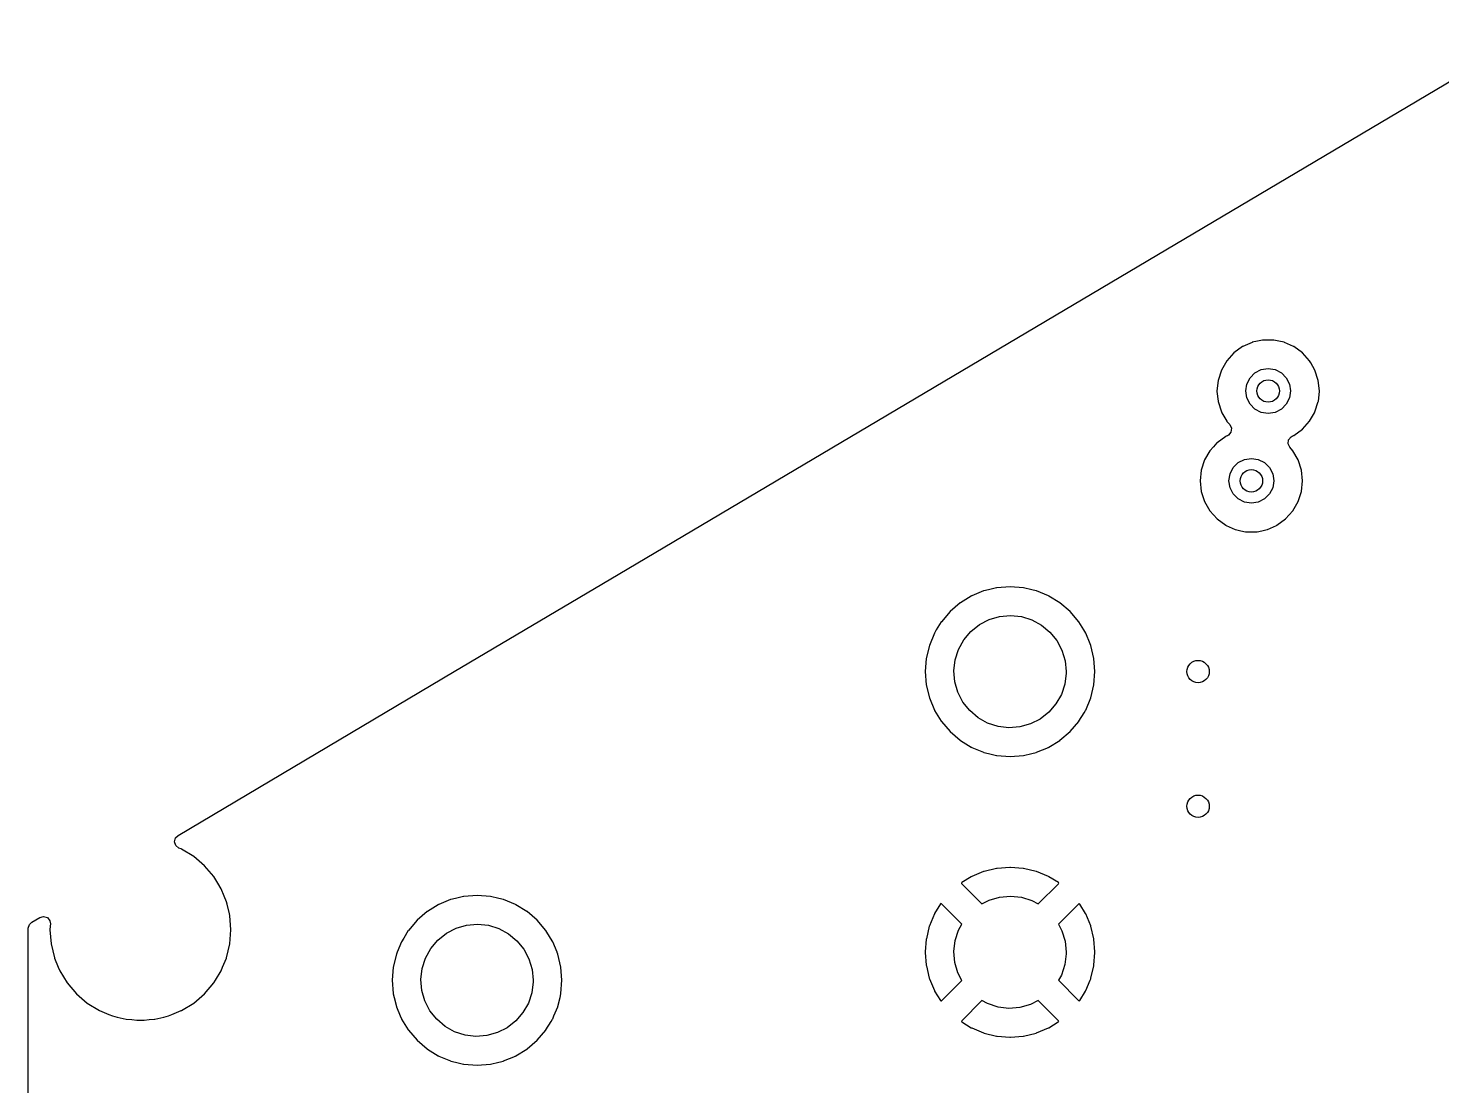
# Model space of a CAD drawing. Extents: x 4.45 to 6.55, y -4.25 to -1.83.
# Drawn here: x 4.449 to 5.441, y -2.574 to -1.832 of the extents above; entities that cross this region are included whole.
import ezdxf

# ---------------------------------------------------------------- set-up
doc = ezdxf.new("R2010")
doc.units = 0
doc.header["$MEASUREMENT"] = 0
doc.layers.add('BLACK', color=7, linetype='CONTINUOUS')

msp = doc.modelspace()

# ---------------------------------------------------------------- linework, layer by layer
at = {"layer": 'BLACK', "linetype": 'CONTINUOUS'}
for p, q in [((4.97367, -2.14961), (5.50936, -1.83216)), ((5.30755, -2.05252), (5.30115, -2.05536)), ((5.30778, -2.05241), (5.30755, -2.05252)), ((5.30755, -2.05252), (5.30755, -2.05252)), ((5.31146, -2.05163), (5.30778, -2.05241)), ((5.31488, -2.0509), (5.31146, -2.05163)), ((5.31514, -2.05085), (5.31488, -2.0509)), ((5.31488, -2.0509), (5.31488, -2.0509)), ((5.32266, -2.05085), (5.31514, -2.05085)), ((5.32291, -2.0509), (5.32266, -2.05085)), ((5.32633, -2.05163), (5.32291, -2.0509)), ((5.32291, -2.0509), (5.32291, -2.0509)), ((5.33001, -2.05241), (5.32633, -2.05163)), ((5.33025, -2.05252), (5.33001, -2.05241)), ((5.33664, -2.05536), (5.33025, -2.05252)), ((5.33025, -2.05252), (5.33025, -2.05252)), ((5.29483, -2.05989), (5.2898, -2.06547)), ((5.30092, -2.05547), (5.29483, -2.05989)), ((5.30115, -2.05536), (5.30092, -2.05547)), ((5.30115, -2.05536), (5.30115, -2.05536)), ((5.33688, -2.05547), (5.33664, -2.05536)), ((5.33664, -2.05536), (5.33664, -2.05536)), ((5.34296, -2.05989), (5.33688, -2.05547)), ((5.34799, -2.06547), (5.34296, -2.05989)), ((5.28604, -2.07199), (5.28372, -2.07914)), ((5.2898, -2.06547), (5.28604, -2.07199)), ((5.30964, -2.07387), (5.31403, -2.07164)), ((5.31403, -2.07164), (5.3189, -2.07087)), ((5.3189, -2.07087), (5.32376, -2.07164)), ((5.32376, -2.07164), (5.32815, -2.07387)), ((5.34883, -2.06693), (5.34799, -2.06547)), ((5.35175, -2.07199), (5.34883, -2.06693)), ((5.35408, -2.07914), (5.35175, -2.07199)), ((5.28372, -2.07914), (5.28293, -2.08661)), ((5.30315, -2.08661), (5.30392, -2.08175)), ((5.30392, -2.08175), (5.30616, -2.07736)), ((5.30616, -2.07736), (5.30964, -2.07387)), ((5.32815, -2.07387), (5.33164, -2.07736)), ((5.33164, -2.07736), (5.33387, -2.08175)), ((5.33387, -2.08175), (5.33465, -2.08661)), ((5.35486, -2.08661), (5.35408, -2.07914)), ((5.28293, -2.08661), (5.28296, -2.08687)), ((5.28296, -2.08687), (5.28369, -2.09379)), ((5.30392, -2.09148), (5.30315, -2.08661)), ((5.30616, -2.09587), (5.30392, -2.09148)), ((5.33387, -2.09148), (5.33164, -2.09587)), ((5.33465, -2.08661), (5.33387, -2.09148)), ((5.35411, -2.09379), (5.35484, -2.08687)), ((5.35484, -2.08687), (5.35486, -2.08661)), ((5.28369, -2.09379), (5.28372, -2.09409)), ((5.28372, -2.09409), (5.28604, -2.10124)), ((5.28604, -2.10124), (5.28617, -2.10147)), ((5.28617, -2.10147), (5.28617, -2.10147)), ((5.28617, -2.10147), (5.28645, -2.10195)), ((5.28645, -2.10195), (5.2898, -2.10775)), ((5.30964, -2.09935), (5.30616, -2.09587)), ((5.31403, -2.10159), (5.30964, -2.09935)), ((5.3189, -2.10236), (5.31403, -2.10159)), ((5.32376, -2.10159), (5.3189, -2.10236)), ((5.32815, -2.09935), (5.32376, -2.10159)), ((5.33164, -2.09587), (5.32815, -2.09935)), ((5.34799, -2.10775), (5.35135, -2.10195)), ((5.35135, -2.10195), (5.35162, -2.10147)), ((5.35162, -2.10147), (5.35175, -2.10124)), ((5.35162, -2.10147), (5.35162, -2.10147)), ((5.35175, -2.10124), (5.35408, -2.09409)), ((5.35408, -2.09409), (5.35411, -2.09379)), ((5.2898, -2.10775), (5.28998, -2.10795)), ((5.28998, -2.10795), (5.28998, -2.10795)), ((5.28998, -2.10795), (5.29191, -2.1101)), ((5.29191, -2.1101), (5.29312, -2.11262)), ((5.29312, -2.11262), (5.29278, -2.11539)), ((5.34296, -2.11334), (5.34799, -2.10775)), ((5.2891, -2.11846), (5.28302, -2.12288)), ((5.28934, -2.11835), (5.2891, -2.11846)), ((5.29025, -2.11795), (5.28934, -2.11835)), ((5.29099, -2.11754), (5.29025, -2.11795)), ((5.29278, -2.11539), (5.29099, -2.11754)), ((5.33286, -2.1236), (5.33321, -2.12083)), ((5.33321, -2.12083), (5.335, -2.11868)), ((5.335, -2.11868), (5.33574, -2.11827)), ((5.33574, -2.11827), (5.33664, -2.11787)), ((5.33664, -2.11787), (5.33688, -2.11776)), ((5.33688, -2.11776), (5.34296, -2.11334)), ((5.27799, -2.12847), (5.27423, -2.13498)), ((5.28042, -2.12577), (5.27799, -2.12847)), ((5.28285, -2.12307), (5.28042, -2.12577)), ((5.28302, -2.12288), (5.28285, -2.12307)), ((5.28285, -2.12307), (5.28285, -2.12307)), ((5.33407, -2.12612), (5.33286, -2.1236)), ((5.33618, -2.12847), (5.33407, -2.12612)), ((5.33994, -2.13498), (5.33618, -2.12847)), ((5.27191, -2.14213), (5.27112, -2.14961)), ((5.27423, -2.13498), (5.27191, -2.14213)), ((5.29211, -2.14474), (5.29435, -2.14035)), ((5.29435, -2.14035), (5.29783, -2.13687)), ((5.29783, -2.13687), (5.30222, -2.13463)), ((5.30222, -2.13463), (5.30709, -2.13386)), ((5.30709, -2.13386), (5.31195, -2.13463)), ((5.31195, -2.13463), (5.31634, -2.13687)), ((5.31634, -2.13687), (5.31983, -2.14035)), ((5.31983, -2.14035), (5.32206, -2.14474)), ((5.34227, -2.14213), (5.33994, -2.13498)), ((5.34305, -2.14961), (5.34227, -2.14213)), ((4.86286, -2.21527), (4.97367, -2.14961)), ((5.27112, -2.14961), (5.27191, -2.15708)), ((5.29134, -2.14961), (5.29211, -2.14474)), ((5.29211, -2.15447), (5.29134, -2.14961)), ((5.32206, -2.14474), (5.32283, -2.14961)), ((5.32283, -2.14961), (5.32206, -2.15447)), ((5.34227, -2.15708), (5.34305, -2.14961)), ((5.27191, -2.15708), (5.27423, -2.16423)), ((5.29435, -2.15886), (5.29211, -2.15447)), ((5.29783, -2.16235), (5.29435, -2.15886)), ((5.31983, -2.15886), (5.31634, -2.16235)), ((5.32206, -2.15447), (5.31983, -2.15886)), ((5.33994, -2.16423), (5.34227, -2.15708)), ((5.27423, -2.16423), (5.27799, -2.17075)), ((5.27799, -2.17075), (5.28302, -2.17633)), ((5.30222, -2.16458), (5.29783, -2.16235)), ((5.30709, -2.16535), (5.30222, -2.16458)), ((5.31195, -2.16458), (5.30709, -2.16535)), ((5.31634, -2.16235), (5.31195, -2.16458)), ((5.33115, -2.17633), (5.33618, -2.17075)), ((5.33618, -2.17075), (5.33994, -2.16423)), ((5.28302, -2.17633), (5.2891, -2.18075)), ((5.2891, -2.18075), (5.28934, -2.18086)), ((5.28934, -2.18086), (5.28934, -2.18086)), ((5.28934, -2.18086), (5.29574, -2.18371)), ((5.31844, -2.18371), (5.32483, -2.18086)), ((5.32483, -2.18086), (5.32507, -2.18075)), ((5.32483, -2.18086), (5.32483, -2.18086)), ((5.32507, -2.18075), (5.33115, -2.17633)), ((5.29574, -2.18371), (5.29597, -2.18381)), ((5.29597, -2.18381), (5.29965, -2.18459)), ((5.29965, -2.18459), (5.30307, -2.18532)), ((5.30307, -2.18532), (5.30307, -2.18532)), ((5.30307, -2.18532), (5.30333, -2.18537)), ((5.30333, -2.18537), (5.31085, -2.18537)), ((5.31085, -2.18537), (5.3111, -2.18532)), ((5.3111, -2.18532), (5.31452, -2.18459)), ((5.3111, -2.18532), (5.3111, -2.18532)), ((5.31452, -2.18459), (5.3182, -2.18381)), ((5.3182, -2.18381), (5.31844, -2.18371)), ((4.74779, -2.28346), (4.86286, -2.21527)), ((5.11058, -2.23049), (5.10294, -2.23517)), ((5.11075, -2.23038), (5.11058, -2.23049)), ((5.11093, -2.23031), (5.11075, -2.23038)), ((5.11921, -2.22688), (5.11093, -2.23031)), ((5.11093, -2.23031), (5.11093, -2.23031)), ((5.11939, -2.22681), (5.11921, -2.22688)), ((5.11921, -2.22688), (5.11921, -2.22688)), ((5.12254, -2.22605), (5.11939, -2.22681)), ((5.12829, -2.22467), (5.12254, -2.22605)), ((5.12848, -2.22462), (5.12829, -2.22467)), ((5.12829, -2.22467), (5.12829, -2.22467)), ((5.1378, -2.22389), (5.12848, -2.22462)), ((5.14711, -2.22462), (5.1378, -2.22389)), ((5.1473, -2.22467), (5.14711, -2.22462)), ((5.15305, -2.22605), (5.1473, -2.22467)), ((5.1473, -2.22467), (5.1473, -2.22467)), ((5.1562, -2.22681), (5.15305, -2.22605)), ((5.15638, -2.22688), (5.1562, -2.22681)), ((5.16466, -2.23031), (5.15638, -2.22688)), ((5.15638, -2.22688), (5.15638, -2.22688)), ((5.16484, -2.23038), (5.16466, -2.23031)), ((5.16466, -2.23031), (5.16466, -2.23031)), ((5.16501, -2.23049), (5.16484, -2.23038)), ((5.17265, -2.23517), (5.16501, -2.23049)), ((5.09567, -2.24134), (5.0896, -2.24845)), ((5.10278, -2.23527), (5.09567, -2.24134)), ((5.10294, -2.23517), (5.10278, -2.23527)), ((5.10294, -2.23517), (5.10294, -2.23517)), ((5.17281, -2.23527), (5.17265, -2.23517)), ((5.17265, -2.23517), (5.17265, -2.23517)), ((5.17992, -2.24134), (5.17281, -2.23527)), ((5.18599, -2.24845), (5.17992, -2.24134)), ((5.0895, -2.24861), (5.08603, -2.25427)), ((5.0896, -2.24845), (5.0895, -2.24861)), ((5.0895, -2.24861), (5.0895, -2.24861)), ((5.11025, -2.25534), (5.11624, -2.25052)), ((5.11624, -2.25052), (5.12305, -2.24696)), ((5.12305, -2.24696), (5.13042, -2.24479)), ((5.13042, -2.24479), (5.13807, -2.2441)), ((5.13807, -2.2441), (5.14571, -2.2449)), ((5.14571, -2.2449), (5.15305, -2.24717)), ((5.15305, -2.24717), (5.15981, -2.25083)), ((5.15981, -2.25083), (5.16573, -2.25572)), ((5.18609, -2.24861), (5.18599, -2.24845)), ((5.18956, -2.25427), (5.18609, -2.24861)), ((5.18609, -2.24861), (5.18609, -2.24861)), ((5.08471, -2.25642), (5.08114, -2.26506)), ((5.08603, -2.25427), (5.08471, -2.25642)), ((5.10161, -2.26796), (5.10531, -2.26122)), ((5.10531, -2.26122), (5.11025, -2.25534)), ((5.16573, -2.25572), (5.17059, -2.26168)), ((5.19088, -2.25642), (5.18956, -2.25427)), ((5.194, -2.26397), (5.19088, -2.25642)), ((5.08114, -2.26506), (5.07896, -2.27415)), ((5.09929, -2.27528), (5.10161, -2.26796)), ((5.17059, -2.26168), (5.17419, -2.26846)), ((5.17419, -2.26846), (5.17642, -2.27582)), ((5.19445, -2.26506), (5.194, -2.26397)), ((5.19664, -2.27415), (5.19445, -2.26506)), ((5.07896, -2.27415), (5.07822, -2.28346)), ((5.09843, -2.28291), (5.09929, -2.27528)), ((5.17642, -2.27582), (5.17717, -2.28346)), ((5.19737, -2.28346), (5.19664, -2.27415)), ((4.55392, -2.39835), (4.74779, -2.28346)), ((5.07822, -2.28346), (5.07896, -2.29278)), ((5.09907, -2.29057), (5.09843, -2.28291)), ((5.10119, -2.29796), (5.09907, -2.29057)), ((5.17715, -2.28456), (5.17619, -2.29219)), ((5.17717, -2.28346), (5.17715, -2.28456)), ((5.19664, -2.29278), (5.19737, -2.28346)), ((5.07896, -2.29278), (5.08114, -2.30187)), ((5.1047, -2.30479), (5.10119, -2.29796)), ((5.17376, -2.29948), (5.16997, -2.30616)), ((5.17619, -2.29219), (5.17376, -2.29948)), ((5.19445, -2.30187), (5.19664, -2.29278)), ((5.08114, -2.30187), (5.08471, -2.31051)), ((5.08471, -2.31051), (5.08482, -2.31068)), ((5.08482, -2.31068), (5.0895, -2.31832)), ((5.10947, -2.31081), (5.1047, -2.30479)), ((5.11533, -2.31579), (5.10947, -2.31081)), ((5.16997, -2.30616), (5.16495, -2.31198)), ((5.18977, -2.31231), (5.19077, -2.31068)), ((5.19077, -2.31068), (5.19088, -2.31051)), ((5.19088, -2.31051), (5.19445, -2.30187)), ((5.0895, -2.31832), (5.0895, -2.31832)), ((5.0895, -2.31832), (5.0896, -2.31848)), ((5.0896, -2.31848), (5.09567, -2.32559)), ((5.12203, -2.31954), (5.11533, -2.31579)), ((5.12934, -2.32192), (5.12203, -2.31954)), ((5.15203, -2.32017), (5.14463, -2.32224)), ((5.15889, -2.31671), (5.15203, -2.32017)), ((5.16495, -2.31198), (5.15889, -2.31671)), ((5.17992, -2.32559), (5.18599, -2.31848)), ((5.18599, -2.31848), (5.18609, -2.31832)), ((5.18609, -2.31832), (5.18977, -2.31231)), ((5.18609, -2.31832), (5.18609, -2.31832)), ((5.09567, -2.32559), (5.10278, -2.33166)), ((5.13697, -2.32283), (5.12934, -2.32192)), ((5.14463, -2.32224), (5.13697, -2.32283)), ((5.17281, -2.33166), (5.17992, -2.32559)), ((5.10278, -2.33166), (5.10294, -2.33176)), ((5.10294, -2.33176), (5.10294, -2.33176)), ((5.10294, -2.33176), (5.11058, -2.33644)), ((5.11058, -2.33644), (5.11075, -2.33654)), ((5.11075, -2.33654), (5.11093, -2.33662)), ((5.11093, -2.33662), (5.11093, -2.33662)), ((5.11093, -2.33662), (5.11921, -2.34005)), ((5.11921, -2.34005), (5.11939, -2.34012)), ((5.11939, -2.34012), (5.12254, -2.34088)), ((5.15305, -2.34088), (5.1562, -2.34012)), ((5.1562, -2.34012), (5.15638, -2.34005)), ((5.15638, -2.34005), (5.16466, -2.33662)), ((5.16466, -2.33662), (5.16484, -2.33654)), ((5.16466, -2.33662), (5.16466, -2.33662)), ((5.16484, -2.33654), (5.16501, -2.33644)), ((5.16501, -2.33644), (5.17265, -2.33176)), ((5.17265, -2.33176), (5.17281, -2.33166)), ((5.17265, -2.33176), (5.17265, -2.33176)), ((5.12254, -2.34088), (5.12829, -2.34226)), ((5.12829, -2.34226), (5.12829, -2.34226)), ((5.12829, -2.34226), (5.12848, -2.3423)), ((5.12848, -2.3423), (5.1378, -2.34304)), ((5.1378, -2.34304), (5.14711, -2.3423)), ((5.14711, -2.3423), (5.1473, -2.34226)), ((5.1473, -2.34226), (5.15305, -2.34088)), ((5.1473, -2.34226), (5.1473, -2.34226)), ((4.55149, -2.4028), (4.55218, -2.40009)), ((4.55218, -2.40009), (4.55392, -2.39835)), ((4.55237, -2.40545), (4.55149, -2.4028)), ((4.55455, -2.4072), (4.55237, -2.40545)), ((4.55622, -2.40789), (4.55455, -2.4072)), ((4.5564, -2.40797), (4.55622, -2.40789)), ((4.55622, -2.40789), (4.55622, -2.40789)), ((4.5649, -2.41318), (4.5564, -2.40797)), ((4.57248, -2.41965), (4.5649, -2.41318)), ((4.57895, -2.42723), (4.57248, -2.41965)), ((4.58175, -2.43181), (4.57895, -2.42723)), ((5.11059, -2.42735), (5.104, -2.43139)), ((5.11094, -2.42718), (5.11059, -2.42735)), ((5.11921, -2.42375), (5.11094, -2.42718)), ((5.11958, -2.42363), (5.11921, -2.42375)), ((5.12829, -2.42154), (5.11958, -2.42363)), ((5.12867, -2.42148), (5.12829, -2.42154)), ((5.1376, -2.42078), (5.12867, -2.42148)), ((5.13799, -2.42078), (5.1376, -2.42078)), ((5.14692, -2.42148), (5.13799, -2.42078)), ((5.1473, -2.42154), (5.14692, -2.42148)), ((5.15601, -2.42363), (5.1473, -2.42154)), ((5.15638, -2.42375), (5.15601, -2.42363)), ((5.16465, -2.42718), (5.15638, -2.42375)), ((5.165, -2.42735), (5.16465, -2.42718)), ((5.17174, -2.43148), (5.165, -2.42735)), ((4.58416, -2.43573), (4.58175, -2.43181)), ((4.58423, -2.43591), (4.58416, -2.43573)), ((4.58634, -2.441), (4.58423, -2.43591)), ((4.58423, -2.43591), (4.58423, -2.43591)), ((5.104, -2.43139), (5.10363, -2.43181)), ((5.10363, -2.43181), (5.10377, -2.43215)), ((5.10377, -2.43215), (5.11805, -2.44643)), ((5.15753, -2.44644), (5.1717, -2.43227)), ((5.1717, -2.43227), (5.17195, -2.43181)), ((5.17196, -2.43178), (5.17174, -2.43148)), ((5.17195, -2.43181), (5.17196, -2.43178)), ((4.58797, -2.44494), (4.58634, -2.441)), ((4.58835, -2.44652), (4.58797, -2.44494)), ((4.59002, -2.45346), (4.58835, -2.44652)), ((4.73657, -2.44702), (4.72893, -2.4517)), ((4.73673, -2.44692), (4.73657, -2.44702)), ((4.73691, -2.44685), (4.73673, -2.44692)), ((4.74519, -2.44342), (4.73691, -2.44685)), ((4.73691, -2.44685), (4.73691, -2.44685)), ((4.74537, -2.44334), (4.74519, -2.44342)), ((4.74519, -2.44342), (4.74519, -2.44342)), ((4.74853, -2.44258), (4.74537, -2.44334)), ((4.75427, -2.44121), (4.74853, -2.44258)), ((4.75446, -2.44116), (4.75427, -2.44121)), ((4.75427, -2.44121), (4.75427, -2.44121)), ((4.76378, -2.44043), (4.75446, -2.44116)), ((4.7731, -2.44116), (4.76378, -2.44043)), ((4.77329, -2.44121), (4.7731, -2.44116)), ((4.77903, -2.44258), (4.77329, -2.44121)), ((4.77329, -2.44121), (4.77329, -2.44121)), ((4.78219, -2.44334), (4.77903, -2.44258)), ((4.78237, -2.44342), (4.78219, -2.44334)), ((4.79065, -2.44685), (4.78237, -2.44342)), ((4.78237, -2.44342), (4.78237, -2.44342)), ((4.79083, -2.44692), (4.79065, -2.44685)), ((4.79065, -2.44685), (4.79065, -2.44685)), ((4.79099, -2.44702), (4.79083, -2.44692)), ((4.79863, -2.4517), (4.79099, -2.44702)), ((5.08896, -2.44637), (5.08483, -2.45311)), ((5.08926, -2.44615), (5.08896, -2.44637)), ((5.08975, -2.44641), (5.08926, -2.44615)), ((5.10393, -2.46059), (5.08975, -2.44641)), ((5.11805, -2.44643), (5.12305, -2.44381)), ((5.12305, -2.44381), (5.13042, -2.44164)), ((5.13042, -2.44164), (5.13807, -2.44095)), ((5.13807, -2.44095), (5.14571, -2.44175)), ((5.14571, -2.44175), (5.15305, -2.44402)), ((5.15305, -2.44402), (5.15753, -2.44644)), ((5.18596, -2.44629), (5.17168, -2.46058)), ((5.1863, -2.44615), (5.18596, -2.44629)), ((5.18672, -2.44652), (5.1863, -2.44615)), ((5.19076, -2.45311), (5.18672, -2.44652)), ((4.44961, -2.46077), (4.45125, -2.45919)), ((4.45125, -2.45919), (4.45688, -2.45585)), ((4.45688, -2.45585), (4.45959, -2.45516)), ((4.45959, -2.45516), (4.46224, -2.45605)), ((4.46224, -2.45605), (4.46399, -2.45822)), ((4.46399, -2.45822), (4.46436, -2.46051)), ((4.5903, -2.45463), (4.59002, -2.45346)), ((4.59108, -2.46457), (4.5903, -2.45463)), ((4.72165, -2.45788), (4.71558, -2.46498)), ((4.72876, -2.4518), (4.72165, -2.45788)), ((4.72893, -2.4517), (4.72876, -2.4518)), ((4.72893, -2.4517), (4.72893, -2.4517)), ((4.7988, -2.4518), (4.79863, -2.4517)), ((4.79863, -2.4517), (4.79863, -2.4517)), ((4.8059, -2.45788), (4.7988, -2.4518)), ((4.81198, -2.46498), (4.8059, -2.45788)), ((5.08466, -2.45346), (5.08123, -2.46173)), ((5.08483, -2.45311), (5.08466, -2.45346)), ((5.19093, -2.45346), (5.19076, -2.45311)), ((5.19436, -2.46173), (5.19093, -2.45346)), ((4.44882, -2.46346), (4.44961, -2.46077)), ((4.44882, -3.65166), (4.44882, -2.46346)), ((4.46423, -2.4621), (4.46404, -2.46457)), ((4.46404, -2.46457), (4.46482, -2.4745)), ((4.46436, -2.46051), (4.46423, -2.4621)), ((4.5903, -2.4745), (4.59108, -2.46457)), ((4.71548, -2.46515), (4.71228, -2.47037)), ((4.71558, -2.46498), (4.71548, -2.46515)), ((4.71548, -2.46515), (4.71548, -2.46515)), ((4.73623, -2.47187), (4.74222, -2.46706)), ((4.74222, -2.46706), (4.74903, -2.4635)), ((4.74903, -2.4635), (4.7564, -2.46133)), ((4.7564, -2.46133), (4.76405, -2.46063)), ((4.76405, -2.46063), (4.7717, -2.46143)), ((4.7717, -2.46143), (4.77904, -2.46371)), ((4.77904, -2.46371), (4.7858, -2.46736)), ((4.7858, -2.46736), (4.79172, -2.47226)), ((4.81208, -2.46515), (4.81198, -2.46498)), ((4.81528, -2.47037), (4.81208, -2.46515)), ((4.81208, -2.46515), (4.81208, -2.46515)), ((5.08111, -2.4621), (5.07902, -2.47081)), ((5.08123, -2.46173), (5.08111, -2.4621)), ((5.09929, -2.47213), (5.10161, -2.46481)), ((5.10161, -2.46481), (5.10393, -2.46059)), ((5.17168, -2.46058), (5.17419, -2.46531)), ((5.17419, -2.46531), (5.17642, -2.47267)), ((5.19448, -2.4621), (5.19436, -2.46173)), ((5.19657, -2.47081), (5.19448, -2.4621)), ((4.46482, -2.4745), (4.46715, -2.4842)), ((4.58797, -2.4842), (4.5903, -2.4745)), ((4.71062, -2.47313), (4.70767, -2.48027)), ((4.7107, -2.47295), (4.71062, -2.47313)), ((4.71062, -2.47313), (4.71062, -2.47313)), ((4.71228, -2.47037), (4.7107, -2.47295)), ((4.72759, -2.48449), (4.73129, -2.47776)), ((4.73129, -2.47776), (4.73623, -2.47187)), ((4.79172, -2.47226), (4.79657, -2.47821)), ((4.79657, -2.47821), (4.80018, -2.485)), ((4.81686, -2.47295), (4.81528, -2.47037)), ((4.81693, -2.47313), (4.81686, -2.47295)), ((4.81989, -2.48027), (4.81693, -2.47313)), ((4.81693, -2.47313), (4.81693, -2.47313)), ((5.07896, -2.47119), (5.07826, -2.48012)), ((5.07902, -2.47081), (5.07896, -2.47119)), ((5.09843, -2.47977), (5.09929, -2.47213)), ((5.17642, -2.47267), (5.17717, -2.48031)), ((5.19663, -2.47119), (5.19657, -2.47081)), ((5.19733, -2.48012), (5.19663, -2.47119)), ((4.46715, -2.4842), (4.46722, -2.48438)), ((4.46722, -2.48438), (4.46722, -2.48438)), ((4.46722, -2.48438), (4.46991, -2.49087)), ((4.58521, -2.49087), (4.5879, -2.48438)), ((4.5879, -2.48438), (4.58797, -2.4842)), ((4.5879, -2.48438), (4.5879, -2.48438)), ((4.70712, -2.48159), (4.70494, -2.49068)), ((4.70767, -2.48027), (4.70712, -2.48159)), ((4.72527, -2.49181), (4.72759, -2.48449)), ((4.80018, -2.485), (4.8024, -2.49235)), ((4.81999, -2.48051), (4.81989, -2.48027)), ((4.82044, -2.48159), (4.81999, -2.48051)), ((4.82262, -2.49068), (4.82044, -2.48159)), ((5.07826, -2.48012), (5.07826, -2.48051)), ((5.07826, -2.48051), (5.07896, -2.48944)), ((5.07896, -2.48944), (5.07902, -2.48982)), ((5.09907, -2.48742), (5.09843, -2.47977)), ((5.10119, -2.49481), (5.09907, -2.48742)), ((5.17619, -2.48904), (5.17376, -2.49633)), ((5.17715, -2.48141), (5.17619, -2.48904)), ((5.17717, -2.48031), (5.17715, -2.48141)), ((5.19657, -2.48982), (5.19663, -2.48944)), ((5.19663, -2.48944), (5.19733, -2.48051)), ((5.19733, -2.48051), (5.19733, -2.48012)), ((4.46991, -2.49087), (4.47096, -2.49341)), ((4.47096, -2.49341), (4.47617, -2.5019)), ((4.58012, -2.5), (4.58416, -2.49341)), ((4.58416, -2.49341), (4.58521, -2.49087)), ((4.70494, -2.49068), (4.70421, -2.5)), ((4.72441, -2.49945), (4.72527, -2.49181)), ((4.72506, -2.50711), (4.72441, -2.49945)), ((4.8024, -2.49235), (4.80315, -2.5)), ((4.82335, -2.5), (4.82262, -2.49068)), ((5.07902, -2.48982), (5.08111, -2.49853)), ((5.08111, -2.49853), (5.08123, -2.4989)), ((5.08123, -2.4989), (5.08466, -2.50717)), ((5.1039, -2.50007), (5.10119, -2.49481)), ((5.17376, -2.49633), (5.17166, -2.50003)), ((5.1939, -2.5), (5.19436, -2.4989)), ((5.19436, -2.4989), (5.19448, -2.49853)), ((5.19448, -2.49853), (5.19657, -2.48982)), ((4.47617, -2.5019), (4.48264, -2.50948)), ((4.57248, -2.50948), (4.57895, -2.5019)), ((4.57895, -2.5019), (4.58012, -2.5)), ((4.70421, -2.5), (4.70494, -2.50932)), ((4.70494, -2.50932), (4.70498, -2.50951)), ((4.72717, -2.51449), (4.72506, -2.50711)), ((4.80217, -2.50872), (4.79975, -2.51601)), ((4.80313, -2.5011), (4.80217, -2.50872)), ((4.80315, -2.5), (4.80313, -2.5011)), ((4.82257, -2.50951), (4.82262, -2.50932)), ((4.82262, -2.50932), (4.82335, -2.5)), ((5.08466, -2.50717), (5.08483, -2.50752)), ((5.08483, -2.50752), (5.08888, -2.51411)), ((5.08963, -2.51434), (5.1039, -2.50007)), ((5.17166, -2.50003), (5.18584, -2.51422)), ((5.18663, -2.51426), (5.19076, -2.50752)), ((5.19076, -2.50752), (5.19093, -2.50717)), ((5.19093, -2.50717), (5.1939, -2.5)), ((4.48264, -2.50948), (4.49022, -2.51596)), ((4.49022, -2.51596), (4.49872, -2.52117)), ((4.5564, -2.52117), (4.5649, -2.51596)), ((4.5649, -2.51596), (4.57248, -2.50948)), ((4.70498, -2.50951), (4.70499, -2.50951)), ((4.70499, -2.50951), (4.70559, -2.51202)), ((4.70559, -2.51202), (4.70712, -2.51841)), ((4.70712, -2.51841), (4.7072, -2.51859)), ((4.7072, -2.51859), (4.7072, -2.51859)), ((4.7072, -2.51859), (4.70986, -2.52503)), ((4.73069, -2.52133), (4.72717, -2.51449)), ((4.79975, -2.51601), (4.79595, -2.52269)), ((4.8177, -2.52503), (4.82036, -2.51859)), ((4.82036, -2.51859), (4.82044, -2.51841)), ((4.82036, -2.51859), (4.82036, -2.51859)), ((4.82044, -2.51841), (4.82197, -2.51202)), ((4.82197, -2.51202), (4.82257, -2.50951)), ((4.82257, -2.50951), (4.82257, -2.50951)), ((5.08888, -2.51411), (5.08929, -2.51448)), ((5.08929, -2.51448), (5.08963, -2.51434)), ((5.11807, -2.51418), (5.10389, -2.52836)), ((5.12203, -2.51639), (5.11807, -2.51418)), ((5.12934, -2.51877), (5.12203, -2.51639)), ((5.13697, -2.51968), (5.12934, -2.51877)), ((5.14463, -2.51909), (5.13697, -2.51968)), ((5.15203, -2.51702), (5.14463, -2.51909)), ((5.15756, -2.51423), (5.15203, -2.51702)), ((5.17182, -2.52848), (5.15756, -2.51423)), ((5.18584, -2.51422), (5.18633, -2.51448)), ((5.18633, -2.51448), (5.18663, -2.51426)), ((4.49872, -2.52117), (4.4989, -2.52124)), ((4.4989, -2.52124), (4.4989, -2.52124)), ((4.4989, -2.52124), (4.50544, -2.52395)), ((4.50544, -2.52395), (4.50793, -2.52498)), ((4.50793, -2.52498), (4.51126, -2.52578)), ((4.51126, -2.52578), (4.51743, -2.52726)), ((4.51743, -2.52726), (4.51743, -2.52726)), ((4.51743, -2.52726), (4.51762, -2.52731)), ((4.51762, -2.52731), (4.52155, -2.52762)), ((4.52155, -2.52762), (4.52497, -2.52789)), ((4.52497, -2.52789), (4.52497, -2.52789)), ((4.52497, -2.52789), (4.52507, -2.52789)), ((4.52507, -2.52789), (4.53005, -2.52789)), ((4.53005, -2.52789), (4.53014, -2.52789)), ((4.53014, -2.52789), (4.53357, -2.52762)), ((4.53014, -2.52789), (4.53014, -2.52789)), ((4.53357, -2.52762), (4.5375, -2.52731)), ((4.5375, -2.52731), (4.53769, -2.52726)), ((4.53769, -2.52726), (4.54386, -2.52578)), ((4.53769, -2.52726), (4.53769, -2.52726)), ((4.54386, -2.52578), (4.54719, -2.52498)), ((4.54719, -2.52498), (4.54968, -2.52395)), ((4.54968, -2.52395), (4.55622, -2.52124)), ((4.55622, -2.52124), (4.5564, -2.52117)), ((4.55622, -2.52124), (4.55622, -2.52124)), ((4.70986, -2.52503), (4.7107, -2.52705)), ((4.7107, -2.52705), (4.7108, -2.52721)), ((4.7108, -2.52721), (4.71548, -2.53485)), ((4.73546, -2.52735), (4.73069, -2.52133)), ((4.74131, -2.53233), (4.73546, -2.52735)), ((4.79093, -2.52851), (4.78488, -2.53324)), ((4.79595, -2.52269), (4.79093, -2.52851)), ((4.81208, -2.53485), (4.81576, -2.52885)), ((4.81576, -2.52885), (4.81676, -2.52721)), ((4.81676, -2.52721), (4.81686, -2.52705)), ((4.81686, -2.52705), (4.8177, -2.52503)), ((5.10389, -2.52836), (5.10363, -2.52885)), ((5.10363, -2.52885), (5.10385, -2.52915)), ((5.10385, -2.52915), (5.11059, -2.53328)), ((5.165, -2.53328), (5.17159, -2.52923)), ((5.17159, -2.52923), (5.17196, -2.52882)), ((5.17196, -2.52882), (5.17182, -2.52848)), ((4.71548, -2.53485), (4.71548, -2.53485)), ((4.71548, -2.53485), (4.71558, -2.53502)), ((4.71558, -2.53502), (4.72165, -2.54212)), ((4.74802, -2.53608), (4.74131, -2.53233)), ((4.75533, -2.53845), (4.74802, -2.53608)), ((4.76296, -2.53936), (4.75533, -2.53845)), ((4.77062, -2.53877), (4.76296, -2.53936)), ((4.77802, -2.53671), (4.77062, -2.53877)), ((4.78488, -2.53324), (4.77802, -2.53671)), ((4.8059, -2.54212), (4.81198, -2.53502)), ((4.81198, -2.53502), (4.81208, -2.53485)), ((4.81208, -2.53485), (4.81208, -2.53485)), ((5.11059, -2.53328), (5.11094, -2.53345)), ((5.11094, -2.53345), (5.11921, -2.53688)), ((5.11921, -2.53688), (5.11958, -2.537)), ((5.11958, -2.537), (5.12829, -2.53909)), ((5.12829, -2.53909), (5.12867, -2.53915)), ((5.12867, -2.53915), (5.1376, -2.53985)), ((5.13799, -2.53985), (5.14692, -2.53915)), ((5.14692, -2.53915), (5.1473, -2.53909)), ((5.1473, -2.53909), (5.15601, -2.537)), ((5.15601, -2.537), (5.15638, -2.53688)), ((5.15638, -2.53688), (5.16465, -2.53345)), ((5.16465, -2.53345), (5.165, -2.53328)), ((4.72165, -2.54212), (4.72876, -2.5482)), ((4.72876, -2.5482), (4.72893, -2.5483)), ((4.72893, -2.5483), (4.72893, -2.5483)), ((4.72893, -2.5483), (4.73657, -2.55298)), ((4.79099, -2.55298), (4.79863, -2.5483)), ((4.79863, -2.5483), (4.7988, -2.5482)), ((4.79863, -2.5483), (4.79863, -2.5483)), ((4.7988, -2.5482), (4.8059, -2.54212)), ((5.1376, -2.53985), (5.13799, -2.53985)), ((4.73657, -2.55298), (4.73673, -2.55308)), ((4.73673, -2.55308), (4.73691, -2.55315)), ((4.73691, -2.55315), (4.73691, -2.55315)), ((4.73691, -2.55315), (4.74519, -2.55658)), ((4.74519, -2.55658), (4.74537, -2.55666)), ((4.74537, -2.55666), (4.74853, -2.55742)), ((4.74853, -2.55742), (4.75427, -2.55879)), ((4.75427, -2.55879), (4.75427, -2.55879)), ((4.75427, -2.55879), (4.75446, -2.55884)), ((4.75446, -2.55884), (4.76378, -2.55957)), ((4.76378, -2.55957), (4.7731, -2.55884)), ((4.7731, -2.55884), (4.77329, -2.55879)), ((4.77329, -2.55879), (4.77903, -2.55742)), ((4.77329, -2.55879), (4.77329, -2.55879)), ((4.77903, -2.55742), (4.78219, -2.55666)), ((4.78219, -2.55666), (4.78237, -2.55658)), ((4.78237, -2.55658), (4.79065, -2.55315)), ((4.79065, -2.55315), (4.79083, -2.55308)), ((4.79065, -2.55315), (4.79065, -2.55315)), ((4.79083, -2.55308), (4.79099, -2.55298))]:
    msp.add_line(p, q, dxfattribs=at)
at = {"layer": 'BLACK'}
for centre in [(5.3189, -2.08661), (5.30709, -2.14961), (5.26969, -2.28346), (5.26969, -2.37795)]:
    msp.add_circle(centre, 0.00787, dxfattribs=at)

doc.saveas('drawing.dxf')
